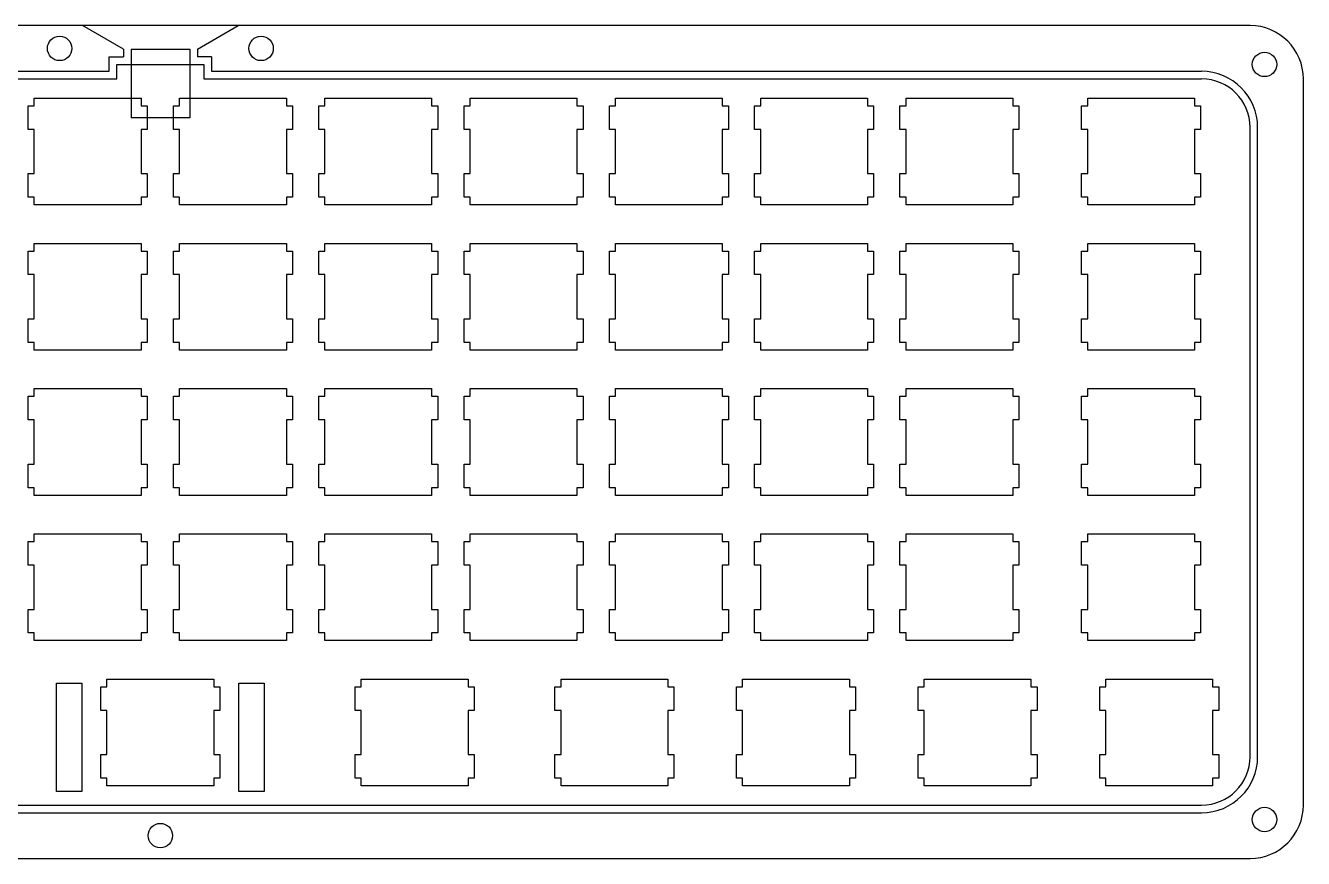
# Model space of a CAD drawing. Extents: x -7 to 293, y -7 to 557.
# Drawn here: x 125.3 to 292.8, y -6.9 to 102.3 of the extents above; entities that cross this region are included whole.
import ezdxf

# ---------------------------------------------------------------- set-up
doc = ezdxf.new("R2010")
doc.units = 0
doc.header["$MEASUREMENT"] = 0

msp = doc.modelspace()

# ---------------------------------------------------------------- linework, layer by layer
at = {"linetype": 'Continuous'}
for p, q in [((285.84, 102.34), (0.09, 102.34)), ((138.12, 99.25), (132.76, 102.34)), ((147.82, 99.25), (153.18, 102.34)), ((138.12, 99.25), (138.12, 98.25)), ((139.12, 99.25), (146.82, 99.25)), ((139.12, 99.25), (139.12, 90.25)), ((146.82, 99.25), (146.82, 90.25)), ((147.82, 99.25), (147.82, 98.25)), ((136.25, 96.34), (136.25, 98.25)), ((136.25, 98.25), (138.12, 98.25)), ((137.25, 95.34), (137.25, 97.25)), ((137.25, 97.25), (148.68, 97.25)), ((146.82, 97.25), (146.82, 95.34)), ((149.68, 98.25), (147.82, 98.25)), ((148.68, 97.25), (148.68, 95.34)), ((149.68, 98.25), (149.68, 96.34)), ((6.44, 96.34), (136.25, 96.34)), ((149.68, 96.34), (279.49, 96.34)), ((6.44, 95.34), (137.25, 95.34)), ((148.68, 95.34), (279.49, 95.34)), ((292.84, 0.09), (292.84, 95.34)), ((146.82, 90.25), (139.12, 90.25)), ((285.84, 6.44), (285.84, 88.99)), ((286.84, 6.44), (286.84, 88.99)), ((6.44, 0.09), (279.49, 0.09)), ((6.44, -0.91), (279.49, -0.91)), ((0.09, -6.91), (285.84, -6.91))]:
    msp.add_line(p, q, dxfattribs=at)
at = {"color": 0}
for p, q in [((126.44, 91.82), (126.44, 92.82)), ((126.44, 92.82), (140.44, 92.82)), ((140.44, 92.82), (140.44, 91.82)), ((145.49, 91.82), (145.49, 92.82)), ((145.49, 92.82), (159.49, 92.82)), ((159.49, 92.82), (159.49, 91.82)), ((164.54, 91.82), (164.54, 92.82)), ((164.54, 92.82), (178.54, 92.82)), ((178.54, 92.82), (178.54, 91.82)), ((183.59, 91.82), (183.59, 92.82)), ((183.59, 92.82), (197.59, 92.82)), ((197.59, 92.82), (197.59, 91.82)), ((202.64, 91.82), (202.64, 92.82)), ((202.64, 92.82), (216.64, 92.82)), ((216.64, 92.82), (216.64, 91.82)), ((221.69, 91.82), (221.69, 92.82)), ((221.69, 92.82), (235.69, 92.82)), ((235.69, 92.82), (235.69, 91.82)), ((240.74, 91.82), (240.74, 92.82)), ((240.74, 92.82), (254.74, 92.82)), ((254.74, 92.82), (254.74, 91.82)), ((264.56, 91.82), (264.56, 92.82)), ((264.56, 92.82), (278.56, 92.82)), ((278.56, 92.82), (278.56, 91.82)), ((125.64, 88.72), (125.64, 91.82)), ((125.64, 91.82), (126.44, 91.82)), ((140.44, 91.82), (141.24, 91.82)), ((141.24, 91.82), (141.24, 88.72)), ((144.69, 88.72), (144.69, 91.82)), ((144.69, 91.82), (145.49, 91.82)), ((159.49, 91.82), (160.29, 91.82)), ((160.29, 91.82), (160.29, 88.72)), ((163.74, 88.72), (163.74, 91.82)), ((163.74, 91.82), (164.54, 91.82)), ((178.54, 91.82), (179.34, 91.82)), ((179.34, 91.82), (179.34, 88.72)), ((182.79, 88.72), (182.79, 91.82)), ((182.79, 91.82), (183.59, 91.82)), ((197.59, 91.82), (198.39, 91.82)), ((198.39, 91.82), (198.39, 88.72)), ((201.84, 88.72), (201.84, 91.82)), ((201.84, 91.82), (202.64, 91.82)), ((216.64, 91.82), (217.44, 91.82)), ((217.44, 91.82), (217.44, 88.72)), ((220.89, 88.72), (220.89, 91.82)), ((220.89, 91.82), (221.69, 91.82)), ((235.69, 91.82), (236.49, 91.82)), ((236.49, 91.82), (236.49, 88.72)), ((239.94, 88.72), (239.94, 91.82)), ((239.94, 91.82), (240.74, 91.82)), ((254.74, 91.82), (255.54, 91.82)), ((255.54, 91.82), (255.54, 88.72)), ((263.76, 88.72), (263.76, 91.82)), ((263.76, 91.82), (264.56, 91.82)), ((278.56, 91.82), (279.36, 91.82)), ((279.36, 91.82), (279.36, 88.72)), ((126.44, 88.72), (125.64, 88.72)), ((126.44, 82.92), (126.44, 88.72)), ((141.24, 88.72), (140.44, 88.72)), ((140.44, 88.72), (140.44, 82.92)), ((145.49, 88.72), (144.69, 88.72)), ((145.49, 82.92), (145.49, 88.72)), ((160.29, 88.72), (159.49, 88.72)), ((159.49, 88.72), (159.49, 82.92)), ((164.54, 88.72), (163.74, 88.72)), ((164.54, 82.92), (164.54, 88.72)), ((179.34, 88.72), (178.54, 88.72)), ((178.54, 88.72), (178.54, 82.92)), ((183.59, 88.72), (182.79, 88.72)), ((183.59, 82.92), (183.59, 88.72)), ((198.39, 88.72), (197.59, 88.72)), ((197.59, 88.72), (197.59, 82.92)), ((202.64, 88.72), (201.84, 88.72)), ((202.64, 82.92), (202.64, 88.72)), ((217.44, 88.72), (216.64, 88.72)), ((216.64, 88.72), (216.64, 82.92)), ((221.69, 88.72), (220.89, 88.72)), ((221.69, 82.92), (221.69, 88.72)), ((236.49, 88.72), (235.69, 88.72)), ((235.69, 88.72), (235.69, 82.92)), ((240.74, 88.72), (239.94, 88.72)), ((240.74, 82.92), (240.74, 88.72)), ((255.54, 88.72), (254.74, 88.72)), ((254.74, 88.72), (254.74, 82.92)), ((264.56, 88.72), (263.76, 88.72)), ((264.56, 82.92), (264.56, 88.72)), ((279.36, 88.72), (278.56, 88.72)), ((278.56, 88.72), (278.56, 82.92)), ((125.64, 79.82), (125.64, 82.92)), ((125.64, 82.92), (126.44, 82.92)), ((140.44, 82.92), (141.24, 82.92)), ((141.24, 82.92), (141.24, 79.82)), ((144.69, 79.82), (144.69, 82.92)), ((144.69, 82.92), (145.49, 82.92)), ((159.49, 82.92), (160.29, 82.92)), ((160.29, 82.92), (160.29, 79.82)), ((163.74, 79.82), (163.74, 82.92)), ((163.74, 82.92), (164.54, 82.92)), ((178.54, 82.92), (179.34, 82.92)), ((179.34, 82.92), (179.34, 79.82)), ((182.79, 79.82), (182.79, 82.92)), ((182.79, 82.92), (183.59, 82.92)), ((197.59, 82.92), (198.39, 82.92)), ((198.39, 82.92), (198.39, 79.82)), ((201.84, 79.82), (201.84, 82.92)), ((201.84, 82.92), (202.64, 82.92)), ((216.64, 82.92), (217.44, 82.92)), ((217.44, 82.92), (217.44, 79.82)), ((220.89, 79.82), (220.89, 82.92)), ((220.89, 82.92), (221.69, 82.92)), ((235.69, 82.92), (236.49, 82.92)), ((236.49, 82.92), (236.49, 79.82)), ((239.94, 79.82), (239.94, 82.92)), ((239.94, 82.92), (240.74, 82.92)), ((254.74, 82.92), (255.54, 82.92)), ((255.54, 82.92), (255.54, 79.82)), ((263.76, 79.82), (263.76, 82.92)), ((263.76, 82.92), (264.56, 82.92)), ((278.56, 82.92), (279.36, 82.92)), ((279.36, 82.92), (279.36, 79.82)), ((126.44, 79.82), (125.64, 79.82)), ((126.44, 78.82), (126.44, 79.82)), ((140.44, 78.82), (126.44, 78.82)), ((140.44, 79.82), (140.44, 78.82)), ((141.24, 79.82), (140.44, 79.82)), ((145.49, 79.82), (144.69, 79.82)), ((145.49, 78.82), (145.49, 79.82)), ((159.49, 78.82), (145.49, 78.82)), ((159.49, 79.82), (159.49, 78.82)), ((160.29, 79.82), (159.49, 79.82)), ((164.54, 79.82), (163.74, 79.82)), ((164.54, 78.82), (164.54, 79.82)), ((178.54, 78.82), (164.54, 78.82)), ((178.54, 79.82), (178.54, 78.82)), ((179.34, 79.82), (178.54, 79.82)), ((183.59, 79.82), (182.79, 79.82)), ((183.59, 78.82), (183.59, 79.82)), ((197.59, 78.82), (183.59, 78.82)), ((197.59, 79.82), (197.59, 78.82)), ((198.39, 79.82), (197.59, 79.82)), ((202.64, 79.82), (201.84, 79.82)), ((202.64, 78.82), (202.64, 79.82)), ((216.64, 78.82), (202.64, 78.82)), ((216.64, 79.82), (216.64, 78.82)), ((217.44, 79.82), (216.64, 79.82)), ((221.69, 79.82), (220.89, 79.82)), ((221.69, 78.82), (221.69, 79.82)), ((235.69, 78.82), (221.69, 78.82)), ((235.69, 79.82), (235.69, 78.82)), ((236.49, 79.82), (235.69, 79.82)), ((240.74, 79.82), (239.94, 79.82)), ((240.74, 78.82), (240.74, 79.82)), ((254.74, 78.82), (240.74, 78.82)), ((254.74, 79.82), (254.74, 78.82)), ((255.54, 79.82), (254.74, 79.82)), ((264.56, 79.82), (263.76, 79.82)), ((264.56, 78.82), (264.56, 79.82)), ((278.56, 78.82), (264.56, 78.82)), ((278.56, 79.82), (278.56, 78.82)), ((279.36, 79.82), (278.56, 79.82)), ((126.44, 72.77), (126.44, 73.77)), ((126.44, 73.77), (140.44, 73.77)), ((140.44, 73.77), (140.44, 72.77)), ((145.49, 72.77), (145.49, 73.77)), ((145.49, 73.77), (159.49, 73.77)), ((159.49, 73.77), (159.49, 72.77)), ((164.54, 72.77), (164.54, 73.77)), ((164.54, 73.77), (178.54, 73.77)), ((178.54, 73.77), (178.54, 72.77)), ((183.59, 72.77), (183.59, 73.77)), ((183.59, 73.77), (197.59, 73.77)), ((197.59, 73.77), (197.59, 72.77)), ((202.64, 72.77), (202.64, 73.77)), ((202.64, 73.77), (216.64, 73.77)), ((216.64, 73.77), (216.64, 72.77)), ((221.69, 72.77), (221.69, 73.77)), ((221.69, 73.77), (235.69, 73.77)), ((235.69, 73.77), (235.69, 72.77)), ((240.74, 72.77), (240.74, 73.77)), ((240.74, 73.77), (254.74, 73.77)), ((254.74, 73.77), (254.74, 72.77)), ((264.56, 72.77), (264.56, 73.77)), ((264.56, 73.77), (278.56, 73.77)), ((278.56, 73.77), (278.56, 72.77)), ((125.64, 69.67), (125.64, 72.77)), ((125.64, 72.77), (126.44, 72.77)), ((140.44, 72.77), (141.24, 72.77)), ((141.24, 72.77), (141.24, 69.67)), ((144.69, 69.67), (144.69, 72.77)), ((144.69, 72.77), (145.49, 72.77)), ((159.49, 72.77), (160.29, 72.77)), ((160.29, 72.77), (160.29, 69.67)), ((163.74, 69.67), (163.74, 72.77)), ((163.74, 72.77), (164.54, 72.77)), ((178.54, 72.77), (179.34, 72.77)), ((179.34, 72.77), (179.34, 69.67)), ((182.79, 69.67), (182.79, 72.77)), ((182.79, 72.77), (183.59, 72.77)), ((197.59, 72.77), (198.39, 72.77)), ((198.39, 72.77), (198.39, 69.67)), ((201.84, 69.67), (201.84, 72.77)), ((201.84, 72.77), (202.64, 72.77)), ((216.64, 72.77), (217.44, 72.77)), ((217.44, 72.77), (217.44, 69.67)), ((220.89, 69.67), (220.89, 72.77)), ((220.89, 72.77), (221.69, 72.77)), ((235.69, 72.77), (236.49, 72.77)), ((236.49, 72.77), (236.49, 69.67)), ((239.94, 69.67), (239.94, 72.77)), ((239.94, 72.77), (240.74, 72.77)), ((254.74, 72.77), (255.54, 72.77)), ((255.54, 72.77), (255.54, 69.67)), ((263.76, 69.67), (263.76, 72.77)), ((263.76, 72.77), (264.56, 72.77)), ((278.56, 72.77), (279.36, 72.77)), ((279.36, 72.77), (279.36, 69.67)), ((126.44, 69.67), (125.64, 69.67)), ((126.44, 63.87), (126.44, 69.67)), ((141.24, 69.67), (140.44, 69.67)), ((140.44, 69.67), (140.44, 63.87)), ((145.49, 69.67), (144.69, 69.67)), ((145.49, 63.87), (145.49, 69.67)), ((160.29, 69.67), (159.49, 69.67)), ((159.49, 69.67), (159.49, 63.87)), ((164.54, 69.67), (163.74, 69.67)), ((164.54, 63.87), (164.54, 69.67)), ((179.34, 69.67), (178.54, 69.67)), ((178.54, 69.67), (178.54, 63.87)), ((183.59, 69.67), (182.79, 69.67)), ((183.59, 63.87), (183.59, 69.67)), ((198.39, 69.67), (197.59, 69.67)), ((197.59, 69.67), (197.59, 63.87)), ((202.64, 69.67), (201.84, 69.67)), ((202.64, 63.87), (202.64, 69.67)), ((217.44, 69.67), (216.64, 69.67)), ((216.64, 69.67), (216.64, 63.87)), ((221.69, 69.67), (220.89, 69.67)), ((221.69, 63.87), (221.69, 69.67)), ((236.49, 69.67), (235.69, 69.67)), ((235.69, 69.67), (235.69, 63.87)), ((240.74, 69.67), (239.94, 69.67)), ((240.74, 63.87), (240.74, 69.67)), ((255.54, 69.67), (254.74, 69.67)), ((254.74, 69.67), (254.74, 63.87)), ((264.56, 69.67), (263.76, 69.67)), ((264.56, 63.87), (264.56, 69.67)), ((279.36, 69.67), (278.56, 69.67)), ((278.56, 69.67), (278.56, 63.87)), ((125.64, 60.77), (125.64, 63.87)), ((125.64, 63.87), (126.44, 63.87)), ((140.44, 63.87), (141.24, 63.87)), ((141.24, 63.87), (141.24, 60.77)), ((144.69, 60.77), (144.69, 63.87)), ((144.69, 63.87), (145.49, 63.87)), ((159.49, 63.87), (160.29, 63.87)), ((160.29, 63.87), (160.29, 60.77)), ((163.74, 60.77), (163.74, 63.87)), ((163.74, 63.87), (164.54, 63.87)), ((178.54, 63.87), (179.34, 63.87)), ((179.34, 63.87), (179.34, 60.77)), ((182.79, 60.77), (182.79, 63.87)), ((182.79, 63.87), (183.59, 63.87)), ((197.59, 63.87), (198.39, 63.87)), ((198.39, 63.87), (198.39, 60.77)), ((201.84, 60.77), (201.84, 63.87)), ((201.84, 63.87), (202.64, 63.87)), ((216.64, 63.87), (217.44, 63.87)), ((217.44, 63.87), (217.44, 60.77)), ((220.89, 60.77), (220.89, 63.87)), ((220.89, 63.87), (221.69, 63.87)), ((235.69, 63.87), (236.49, 63.87)), ((236.49, 63.87), (236.49, 60.77)), ((239.94, 60.77), (239.94, 63.87)), ((239.94, 63.87), (240.74, 63.87)), ((254.74, 63.87), (255.54, 63.87)), ((255.54, 63.87), (255.54, 60.77)), ((263.76, 60.77), (263.76, 63.87)), ((263.76, 63.87), (264.56, 63.87)), ((278.56, 63.87), (279.36, 63.87)), ((279.36, 63.87), (279.36, 60.77)), ((126.44, 60.77), (125.64, 60.77)), ((126.44, 59.77), (126.44, 60.77)), ((140.44, 60.77), (140.44, 59.77)), ((141.24, 60.77), (140.44, 60.77)), ((145.49, 60.77), (144.69, 60.77)), ((145.49, 59.77), (145.49, 60.77)), ((159.49, 60.77), (159.49, 59.77)), ((160.29, 60.77), (159.49, 60.77)), ((164.54, 60.77), (163.74, 60.77)), ((164.54, 59.77), (164.54, 60.77)), ((178.54, 60.77), (178.54, 59.77)), ((179.34, 60.77), (178.54, 60.77)), ((183.59, 60.77), (182.79, 60.77)), ((183.59, 59.77), (183.59, 60.77)), ((197.59, 60.77), (197.59, 59.77)), ((198.39, 60.77), (197.59, 60.77)), ((202.64, 60.77), (201.84, 60.77)), ((202.64, 59.77), (202.64, 60.77)), ((216.64, 60.77), (216.64, 59.77)), ((217.44, 60.77), (216.64, 60.77)), ((221.69, 60.77), (220.89, 60.77)), ((221.69, 59.77), (221.69, 60.77)), ((235.69, 60.77), (235.69, 59.77)), ((236.49, 60.77), (235.69, 60.77)), ((240.74, 60.77), (239.94, 60.77)), ((240.74, 59.77), (240.74, 60.77)), ((254.74, 60.77), (254.74, 59.77)), ((255.54, 60.77), (254.74, 60.77)), ((264.56, 60.77), (263.76, 60.77)), ((264.56, 59.77), (264.56, 60.77)), ((278.56, 60.77), (278.56, 59.77)), ((279.36, 60.77), (278.56, 60.77)), ((140.44, 59.77), (126.44, 59.77)), ((159.49, 59.77), (145.49, 59.77)), ((178.54, 59.77), (164.54, 59.77)), ((197.59, 59.77), (183.59, 59.77)), ((216.64, 59.77), (202.64, 59.77)), ((235.69, 59.77), (221.69, 59.77)), ((254.74, 59.77), (240.74, 59.77)), ((278.56, 59.77), (264.56, 59.77)), ((125.64, 50.62), (125.64, 53.72)), ((125.64, 53.72), (126.44, 53.72)), ((126.44, 53.72), (126.44, 54.72)), ((126.44, 54.72), (140.44, 54.72)), ((140.44, 54.72), (140.44, 53.72)), ((140.44, 53.72), (141.24, 53.72)), ((141.24, 53.72), (141.24, 50.62)), ((144.69, 50.62), (144.69, 53.72)), ((144.69, 53.72), (145.49, 53.72)), ((145.49, 53.72), (145.49, 54.72)), ((145.49, 54.72), (159.49, 54.72)), ((159.49, 54.72), (159.49, 53.72)), ((159.49, 53.72), (160.29, 53.72)), ((160.29, 53.72), (160.29, 50.62)), ((163.74, 50.62), (163.74, 53.72)), ((163.74, 53.72), (164.54, 53.72)), ((164.54, 53.72), (164.54, 54.72)), ((164.54, 54.72), (178.54, 54.72)), ((178.54, 54.72), (178.54, 53.72)), ((178.54, 53.72), (179.34, 53.72)), ((179.34, 53.72), (179.34, 50.62)), ((182.79, 50.62), (182.79, 53.72)), ((182.79, 53.72), (183.59, 53.72)), ((183.59, 53.72), (183.59, 54.72)), ((183.59, 54.72), (197.59, 54.72)), ((197.59, 54.72), (197.59, 53.72)), ((197.59, 53.72), (198.39, 53.72)), ((198.39, 53.72), (198.39, 50.62)), ((201.84, 50.62), (201.84, 53.72)), ((201.84, 53.72), (202.64, 53.72)), ((202.64, 53.72), (202.64, 54.72)), ((202.64, 54.72), (216.64, 54.72)), ((216.64, 54.72), (216.64, 53.72)), ((216.64, 53.72), (217.44, 53.72)), ((217.44, 53.72), (217.44, 50.62)), ((220.89, 50.62), (220.89, 53.72)), ((220.89, 53.72), (221.69, 53.72)), ((221.69, 53.72), (221.69, 54.72)), ((221.69, 54.72), (235.69, 54.72)), ((235.69, 54.72), (235.69, 53.72)), ((235.69, 53.72), (236.49, 53.72)), ((236.49, 53.72), (236.49, 50.62)), ((239.94, 50.62), (239.94, 53.72)), ((239.94, 53.72), (240.74, 53.72)), ((240.74, 53.72), (240.74, 54.72)), ((240.74, 54.72), (254.74, 54.72)), ((254.74, 54.72), (254.74, 53.72)), ((254.74, 53.72), (255.54, 53.72)), ((255.54, 53.72), (255.54, 50.62)), ((263.76, 50.62), (263.76, 53.72)), ((263.76, 53.72), (264.56, 53.72)), ((264.56, 53.72), (264.56, 54.72)), ((264.56, 54.72), (278.56, 54.72)), ((278.56, 54.72), (278.56, 53.72)), ((278.56, 53.72), (279.36, 53.72)), ((279.36, 53.72), (279.36, 50.62)), ((126.44, 50.62), (125.64, 50.62)), ((126.44, 44.82), (126.44, 50.62)), ((141.24, 50.62), (140.44, 50.62)), ((140.44, 50.62), (140.44, 44.82)), ((145.49, 50.62), (144.69, 50.62)), ((145.49, 44.82), (145.49, 50.62)), ((160.29, 50.62), (159.49, 50.62)), ((159.49, 50.62), (159.49, 44.82)), ((164.54, 50.62), (163.74, 50.62)), ((164.54, 44.82), (164.54, 50.62)), ((179.34, 50.62), (178.54, 50.62)), ((178.54, 50.62), (178.54, 44.82)), ((183.59, 50.62), (182.79, 50.62)), ((183.59, 44.82), (183.59, 50.62)), ((198.39, 50.62), (197.59, 50.62)), ((197.59, 50.62), (197.59, 44.82)), ((202.64, 50.62), (201.84, 50.62)), ((202.64, 44.82), (202.64, 50.62)), ((217.44, 50.62), (216.64, 50.62)), ((216.64, 50.62), (216.64, 44.82)), ((221.69, 50.62), (220.89, 50.62)), ((221.69, 44.82), (221.69, 50.62)), ((236.49, 50.62), (235.69, 50.62)), ((235.69, 50.62), (235.69, 44.82)), ((240.74, 50.62), (239.94, 50.62)), ((240.74, 44.82), (240.74, 50.62)), ((255.54, 50.62), (254.74, 50.62)), ((254.74, 50.62), (254.74, 44.82)), ((264.56, 50.62), (263.76, 50.62)), ((264.56, 44.82), (264.56, 50.62)), ((279.36, 50.62), (278.56, 50.62)), ((278.56, 50.62), (278.56, 44.82)), ((125.64, 41.72), (125.64, 44.82)), ((125.64, 44.82), (126.44, 44.82)), ((140.44, 44.82), (141.24, 44.82)), ((141.24, 44.82), (141.24, 41.72)), ((144.69, 41.72), (144.69, 44.82)), ((144.69, 44.82), (145.49, 44.82)), ((159.49, 44.82), (160.29, 44.82)), ((160.29, 44.82), (160.29, 41.72)), ((163.74, 41.72), (163.74, 44.82)), ((163.74, 44.82), (164.54, 44.82)), ((178.54, 44.82), (179.34, 44.82)), ((179.34, 44.82), (179.34, 41.72)), ((182.79, 41.72), (182.79, 44.82)), ((182.79, 44.82), (183.59, 44.82)), ((197.59, 44.82), (198.39, 44.82)), ((198.39, 44.82), (198.39, 41.72)), ((201.84, 41.72), (201.84, 44.82)), ((201.84, 44.82), (202.64, 44.82)), ((216.64, 44.82), (217.44, 44.82)), ((217.44, 44.82), (217.44, 41.72)), ((220.89, 41.72), (220.89, 44.82)), ((220.89, 44.82), (221.69, 44.82)), ((235.69, 44.82), (236.49, 44.82)), ((236.49, 44.82), (236.49, 41.72)), ((239.94, 41.72), (239.94, 44.82)), ((239.94, 44.82), (240.74, 44.82)), ((254.74, 44.82), (255.54, 44.82)), ((255.54, 44.82), (255.54, 41.72)), ((263.76, 41.72), (263.76, 44.82)), ((263.76, 44.82), (264.56, 44.82)), ((278.56, 44.82), (279.36, 44.82)), ((279.36, 44.82), (279.36, 41.72)), ((126.44, 41.72), (125.64, 41.72)), ((126.44, 40.72), (126.44, 41.72)), ((140.44, 40.72), (126.44, 40.72)), ((140.44, 41.72), (140.44, 40.72)), ((141.24, 41.72), (140.44, 41.72)), ((145.49, 41.72), (144.69, 41.72)), ((145.49, 40.72), (145.49, 41.72)), ((159.49, 40.72), (145.49, 40.72)), ((159.49, 41.72), (159.49, 40.72)), ((160.29, 41.72), (159.49, 41.72)), ((164.54, 41.72), (163.74, 41.72)), ((164.54, 40.72), (164.54, 41.72)), ((178.54, 40.72), (164.54, 40.72)), ((178.54, 41.72), (178.54, 40.72)), ((179.34, 41.72), (178.54, 41.72)), ((183.59, 41.72), (182.79, 41.72)), ((183.59, 40.72), (183.59, 41.72)), ((197.59, 40.72), (183.59, 40.72)), ((197.59, 41.72), (197.59, 40.72)), ((198.39, 41.72), (197.59, 41.72)), ((202.64, 41.72), (201.84, 41.72)), ((202.64, 40.72), (202.64, 41.72)), ((216.64, 40.72), (202.64, 40.72)), ((216.64, 41.72), (216.64, 40.72)), ((217.44, 41.72), (216.64, 41.72)), ((221.69, 41.72), (220.89, 41.72)), ((221.69, 40.72), (221.69, 41.72)), ((235.69, 40.72), (221.69, 40.72)), ((235.69, 41.72), (235.69, 40.72)), ((236.49, 41.72), (235.69, 41.72)), ((240.74, 41.72), (239.94, 41.72)), ((240.74, 40.72), (240.74, 41.72)), ((254.74, 40.72), (240.74, 40.72)), ((254.74, 41.72), (254.74, 40.72)), ((255.54, 41.72), (254.74, 41.72)), ((264.56, 41.72), (263.76, 41.72)), ((264.56, 40.72), (264.56, 41.72)), ((278.56, 40.72), (264.56, 40.72)), ((278.56, 41.72), (278.56, 40.72)), ((279.36, 41.72), (278.56, 41.72)), ((126.44, 34.67), (126.44, 35.67)), ((126.44, 35.67), (140.44, 35.67)), ((140.44, 35.67), (140.44, 34.67)), ((145.49, 34.67), (145.49, 35.67)), ((145.49, 35.67), (159.49, 35.67)), ((159.49, 35.67), (159.49, 34.67)), ((164.54, 34.67), (164.54, 35.67)), ((164.54, 35.67), (178.54, 35.67)), ((178.54, 35.67), (178.54, 34.67)), ((183.59, 34.67), (183.59, 35.67)), ((183.59, 35.67), (197.59, 35.67)), ((197.59, 35.67), (197.59, 34.67)), ((202.64, 34.67), (202.64, 35.67)), ((202.64, 35.67), (216.64, 35.67)), ((216.64, 35.67), (216.64, 34.67)), ((221.69, 34.67), (221.69, 35.67)), ((221.69, 35.67), (235.69, 35.67)), ((235.69, 35.67), (235.69, 34.67)), ((240.74, 34.67), (240.74, 35.67)), ((240.74, 35.67), (254.74, 35.67)), ((254.74, 35.67), (254.74, 34.67)), ((264.56, 34.67), (264.56, 35.67)), ((264.56, 35.67), (278.56, 35.67)), ((278.56, 35.67), (278.56, 34.67)), ((125.64, 31.57), (125.64, 34.67)), ((125.64, 34.67), (126.44, 34.67)), ((140.44, 34.67), (141.24, 34.67)), ((141.24, 34.67), (141.24, 31.57)), ((144.69, 31.57), (144.69, 34.67)), ((144.69, 34.67), (145.49, 34.67)), ((159.49, 34.67), (160.29, 34.67)), ((160.29, 34.67), (160.29, 31.57)), ((163.74, 31.57), (163.74, 34.67)), ((163.74, 34.67), (164.54, 34.67)), ((178.54, 34.67), (179.34, 34.67)), ((179.34, 34.67), (179.34, 31.57)), ((182.79, 31.57), (182.79, 34.67)), ((182.79, 34.67), (183.59, 34.67)), ((197.59, 34.67), (198.39, 34.67)), ((198.39, 34.67), (198.39, 31.57)), ((201.84, 31.57), (201.84, 34.67)), ((201.84, 34.67), (202.64, 34.67)), ((216.64, 34.67), (217.44, 34.67)), ((217.44, 34.67), (217.44, 31.57)), ((220.89, 31.57), (220.89, 34.67)), ((220.89, 34.67), (221.69, 34.67)), ((235.69, 34.67), (236.49, 34.67)), ((236.49, 34.67), (236.49, 31.57)), ((239.94, 31.57), (239.94, 34.67)), ((239.94, 34.67), (240.74, 34.67)), ((254.74, 34.67), (255.54, 34.67)), ((255.54, 34.67), (255.54, 31.57)), ((263.76, 31.57), (263.76, 34.67)), ((263.76, 34.67), (264.56, 34.67)), ((278.56, 34.67), (279.36, 34.67)), ((279.36, 34.67), (279.36, 31.57)), ((126.44, 31.57), (125.64, 31.57)), ((126.44, 25.77), (126.44, 31.57)), ((141.24, 31.57), (140.44, 31.57)), ((140.44, 31.57), (140.44, 25.77)), ((145.49, 31.57), (144.69, 31.57)), ((145.49, 25.77), (145.49, 31.57)), ((160.29, 31.57), (159.49, 31.57)), ((159.49, 31.57), (159.49, 25.77)), ((164.54, 31.57), (163.74, 31.57)), ((164.54, 25.77), (164.54, 31.57)), ((179.34, 31.57), (178.54, 31.57)), ((178.54, 31.57), (178.54, 25.77)), ((183.59, 31.57), (182.79, 31.57)), ((183.59, 25.77), (183.59, 31.57)), ((198.39, 31.57), (197.59, 31.57)), ((197.59, 31.57), (197.59, 25.77)), ((202.64, 31.57), (201.84, 31.57)), ((202.64, 25.77), (202.64, 31.57)), ((217.44, 31.57), (216.64, 31.57)), ((216.64, 31.57), (216.64, 25.77)), ((221.69, 31.57), (220.89, 31.57)), ((221.69, 25.77), (221.69, 31.57)), ((236.49, 31.57), (235.69, 31.57)), ((235.69, 31.57), (235.69, 25.77)), ((240.74, 31.57), (239.94, 31.57)), ((240.74, 25.77), (240.74, 31.57)), ((255.54, 31.57), (254.74, 31.57)), ((254.74, 31.57), (254.74, 25.77)), ((264.56, 31.57), (263.76, 31.57)), ((264.56, 25.77), (264.56, 31.57)), ((279.36, 31.57), (278.56, 31.57)), ((278.56, 31.57), (278.56, 25.77)), ((125.64, 22.67), (125.64, 25.77)), ((125.64, 25.77), (126.44, 25.77)), ((140.44, 25.77), (141.24, 25.77)), ((141.24, 25.77), (141.24, 22.67)), ((144.69, 22.67), (144.69, 25.77)), ((144.69, 25.77), (145.49, 25.77)), ((159.49, 25.77), (160.29, 25.77)), ((160.29, 25.77), (160.29, 22.67)), ((163.74, 22.67), (163.74, 25.77)), ((163.74, 25.77), (164.54, 25.77)), ((178.54, 25.77), (179.34, 25.77)), ((179.34, 25.77), (179.34, 22.67)), ((182.79, 22.67), (182.79, 25.77)), ((182.79, 25.77), (183.59, 25.77)), ((197.59, 25.77), (198.39, 25.77)), ((198.39, 25.77), (198.39, 22.67)), ((201.84, 22.67), (201.84, 25.77)), ((201.84, 25.77), (202.64, 25.77)), ((216.64, 25.77), (217.44, 25.77)), ((217.44, 25.77), (217.44, 22.67)), ((220.89, 22.67), (220.89, 25.77)), ((220.89, 25.77), (221.69, 25.77)), ((235.69, 25.77), (236.49, 25.77)), ((236.49, 25.77), (236.49, 22.67)), ((239.94, 22.67), (239.94, 25.77)), ((239.94, 25.77), (240.74, 25.77)), ((254.74, 25.77), (255.54, 25.77)), ((255.54, 25.77), (255.54, 22.67)), ((263.76, 22.67), (263.76, 25.77)), ((263.76, 25.77), (264.56, 25.77)), ((278.56, 25.77), (279.36, 25.77)), ((279.36, 25.77), (279.36, 22.67)), ((126.44, 22.67), (125.64, 22.67)), ((126.44, 21.67), (126.44, 22.67)), ((140.44, 22.67), (140.44, 21.67)), ((141.24, 22.67), (140.44, 22.67)), ((145.49, 22.67), (144.69, 22.67)), ((145.49, 21.67), (145.49, 22.67)), ((159.49, 22.67), (159.49, 21.67)), ((160.29, 22.67), (159.49, 22.67)), ((164.54, 22.67), (163.74, 22.67)), ((164.54, 21.67), (164.54, 22.67)), ((178.54, 22.67), (178.54, 21.67)), ((179.34, 22.67), (178.54, 22.67)), ((183.59, 22.67), (182.79, 22.67)), ((183.59, 21.67), (183.59, 22.67)), ((197.59, 22.67), (197.59, 21.67)), ((198.39, 22.67), (197.59, 22.67)), ((202.64, 22.67), (201.84, 22.67)), ((202.64, 21.67), (202.64, 22.67)), ((216.64, 22.67), (216.64, 21.67)), ((217.44, 22.67), (216.64, 22.67)), ((221.69, 22.67), (220.89, 22.67)), ((221.69, 21.67), (221.69, 22.67)), ((235.69, 22.67), (235.69, 21.67)), ((236.49, 22.67), (235.69, 22.67)), ((240.74, 22.67), (239.94, 22.67)), ((240.74, 21.67), (240.74, 22.67)), ((254.74, 22.67), (254.74, 21.67)), ((255.54, 22.67), (254.74, 22.67)), ((264.56, 22.67), (263.76, 22.67)), ((264.56, 21.67), (264.56, 22.67)), ((278.56, 22.67), (278.56, 21.67)), ((279.36, 22.67), (278.56, 22.67)), ((140.44, 21.67), (126.44, 21.67)), ((159.49, 21.67), (145.49, 21.67)), ((178.54, 21.67), (164.54, 21.67)), ((197.59, 21.67), (183.59, 21.67)), ((216.64, 21.67), (202.64, 21.67)), ((235.69, 21.67), (221.69, 21.67)), ((254.74, 21.67), (240.74, 21.67)), ((278.56, 21.67), (264.56, 21.67)), ((129.37, 16.07), (132.67, 16.07)), ((129.37, 1.87), (129.37, 16.07)), ((132.67, 16.07), (132.67, 1.87)), ((135.17, 12.52), (135.17, 15.62)), ((135.17, 15.62), (135.97, 15.62)), ((135.97, 15.62), (135.97, 16.62)), ((135.97, 16.62), (149.97, 16.62)), ((149.97, 16.62), (149.97, 15.62)), ((149.97, 15.62), (150.77, 15.62)), ((150.77, 15.62), (150.77, 12.52)), ((153.27, 16.07), (156.57, 16.07)), ((153.27, 1.87), (153.27, 16.07)), ((156.57, 16.07), (156.57, 1.87)), ((168.5, 12.52), (168.5, 15.62)), ((168.5, 15.62), (169.31, 15.62)), ((169.31, 15.62), (169.31, 16.62)), ((169.31, 16.62), (183.31, 16.62)), ((183.31, 16.62), (183.31, 15.62)), ((183.31, 15.62), (184.11, 15.62)), ((184.11, 15.62), (184.11, 12.52)), ((194.7, 12.52), (194.7, 15.62)), ((194.7, 15.62), (195.5, 15.62)), ((195.5, 15.62), (195.5, 16.62)), ((195.5, 16.62), (209.5, 16.62)), ((209.5, 16.62), (209.5, 15.62)), ((209.5, 15.62), (210.3, 15.62)), ((210.3, 15.62), (210.3, 12.52)), ((218.51, 12.52), (218.51, 15.62)), ((218.51, 15.62), (219.31, 15.62)), ((219.31, 15.62), (219.31, 16.62)), ((219.31, 16.62), (233.31, 16.62)), ((233.31, 16.62), (233.31, 15.62)), ((233.31, 15.62), (234.11, 15.62)), ((234.11, 15.62), (234.11, 12.52)), ((242.32, 12.52), (242.32, 15.62)), ((242.32, 15.62), (243.12, 15.62)), ((243.12, 15.62), (243.12, 16.62)), ((243.12, 16.62), (257.12, 16.62)), ((257.12, 16.62), (257.12, 15.62)), ((257.12, 15.62), (257.93, 15.62)), ((257.93, 15.62), (257.93, 12.52)), ((266.14, 12.52), (266.14, 15.62)), ((266.14, 15.62), (266.94, 15.62)), ((266.94, 15.62), (266.94, 16.62)), ((266.94, 16.62), (280.94, 16.62)), ((280.94, 16.62), (280.94, 15.62)), ((280.94, 15.62), (281.74, 15.62)), ((281.74, 15.62), (281.74, 12.52)), ((135.97, 12.52), (135.17, 12.52)), ((135.97, 6.72), (135.97, 12.52)), ((150.77, 12.52), (149.97, 12.52)), ((149.97, 12.52), (149.97, 6.72)), ((169.31, 12.52), (168.5, 12.52)), ((169.31, 6.72), (169.31, 12.52)), ((184.11, 12.52), (183.31, 12.52)), ((183.31, 12.52), (183.31, 6.72)), ((195.5, 12.52), (194.7, 12.52)), ((195.5, 6.72), (195.5, 12.52)), ((210.3, 12.52), (209.5, 12.52)), ((209.5, 12.52), (209.5, 6.72)), ((219.31, 12.52), (218.51, 12.52)), ((219.31, 6.72), (219.31, 12.52)), ((234.11, 12.52), (233.31, 12.52)), ((233.31, 12.52), (233.31, 6.72)), ((243.12, 12.52), (242.32, 12.52)), ((243.12, 6.72), (243.12, 12.52)), ((257.93, 12.52), (257.12, 12.52)), ((257.12, 12.52), (257.12, 6.72)), ((266.94, 12.52), (266.14, 12.52)), ((266.94, 6.72), (266.94, 12.52)), ((281.74, 12.52), (280.94, 12.52)), ((280.94, 12.52), (280.94, 6.72)), ((135.17, 3.62), (135.17, 6.72)), ((135.17, 6.72), (135.97, 6.72)), ((149.97, 6.72), (150.77, 6.72)), ((150.77, 6.72), (150.77, 3.62)), ((168.5, 3.62), (168.5, 6.72)), ((168.5, 6.72), (169.31, 6.72)), ((183.31, 6.72), (184.11, 6.72)), ((184.11, 6.72), (184.11, 3.62)), ((194.7, 3.62), (194.7, 6.72)), ((194.7, 6.72), (195.5, 6.72)), ((209.5, 6.72), (210.3, 6.72)), ((210.3, 6.72), (210.3, 3.62)), ((218.51, 3.62), (218.51, 6.72)), ((218.51, 6.72), (219.31, 6.72)), ((233.31, 6.72), (234.11, 6.72)), ((234.11, 6.72), (234.11, 3.62)), ((242.32, 3.62), (242.32, 6.72)), ((242.32, 6.72), (243.12, 6.72)), ((257.12, 6.72), (257.93, 6.72)), ((257.93, 6.72), (257.93, 3.62)), ((266.14, 3.62), (266.14, 6.72)), ((266.14, 6.72), (266.94, 6.72)), ((280.94, 6.72), (281.74, 6.72)), ((281.74, 6.72), (281.74, 3.62)), ((135.97, 3.62), (135.17, 3.62)), ((135.97, 2.62), (135.97, 3.62)), ((149.97, 3.62), (149.97, 2.62)), ((150.77, 3.62), (149.97, 3.62)), ((169.31, 3.62), (168.5, 3.62)), ((169.31, 2.62), (169.31, 3.62)), ((183.31, 3.62), (183.31, 2.62)), ((184.11, 3.62), (183.31, 3.62)), ((195.5, 3.62), (194.7, 3.62)), ((195.5, 2.62), (195.5, 3.62)), ((209.5, 3.62), (209.5, 2.62)), ((210.3, 3.62), (209.5, 3.62)), ((219.31, 3.62), (218.51, 3.62)), ((219.31, 2.62), (219.31, 3.62)), ((233.31, 3.62), (233.31, 2.62)), ((234.11, 3.62), (233.31, 3.62)), ((243.12, 3.62), (242.32, 3.62)), ((243.12, 2.62), (243.12, 3.62)), ((257.12, 3.62), (257.12, 2.62)), ((257.93, 3.62), (257.12, 3.62)), ((266.94, 3.62), (266.14, 3.62)), ((266.94, 2.62), (266.94, 3.62)), ((280.94, 3.62), (280.94, 2.62)), ((281.74, 3.62), (280.94, 3.62)), ((132.67, 1.87), (129.37, 1.87)), ((149.97, 2.62), (135.97, 2.62)), ((156.57, 1.87), (153.27, 1.87)), ((183.31, 2.62), (169.31, 2.62)), ((209.5, 2.62), (195.5, 2.62)), ((233.31, 2.62), (219.31, 2.62)), ((257.12, 2.62), (243.12, 2.62)), ((280.94, 2.62), (266.94, 2.62))]:
    msp.add_line(p, q, dxfattribs=at)
at = {"linetype": 'Continuous'}
for centre in [(129.76, 99.34), (156.18, 99.34), (287.74, 97.24), (287.74, -1.8), (142.97, -3.91)]:
    msp.add_circle(centre, 1.6, dxfattribs=at)
for centre, radius, start, end in [((285.84, 95.34), 7, 360, 90), ((279.49, 88.99), 7.35, 0, 90), ((279.49, 88.99), 6.35, 0, 90), ((279.49, 6.44), 7.35, 270, 0), ((279.49, 6.44), 6.35, 270, 0), ((285.84, 0.09), 7, 270, 0)]:
    msp.add_arc(centre, radius, start, end, dxfattribs=at)

doc.saveas('drawing.dxf')
